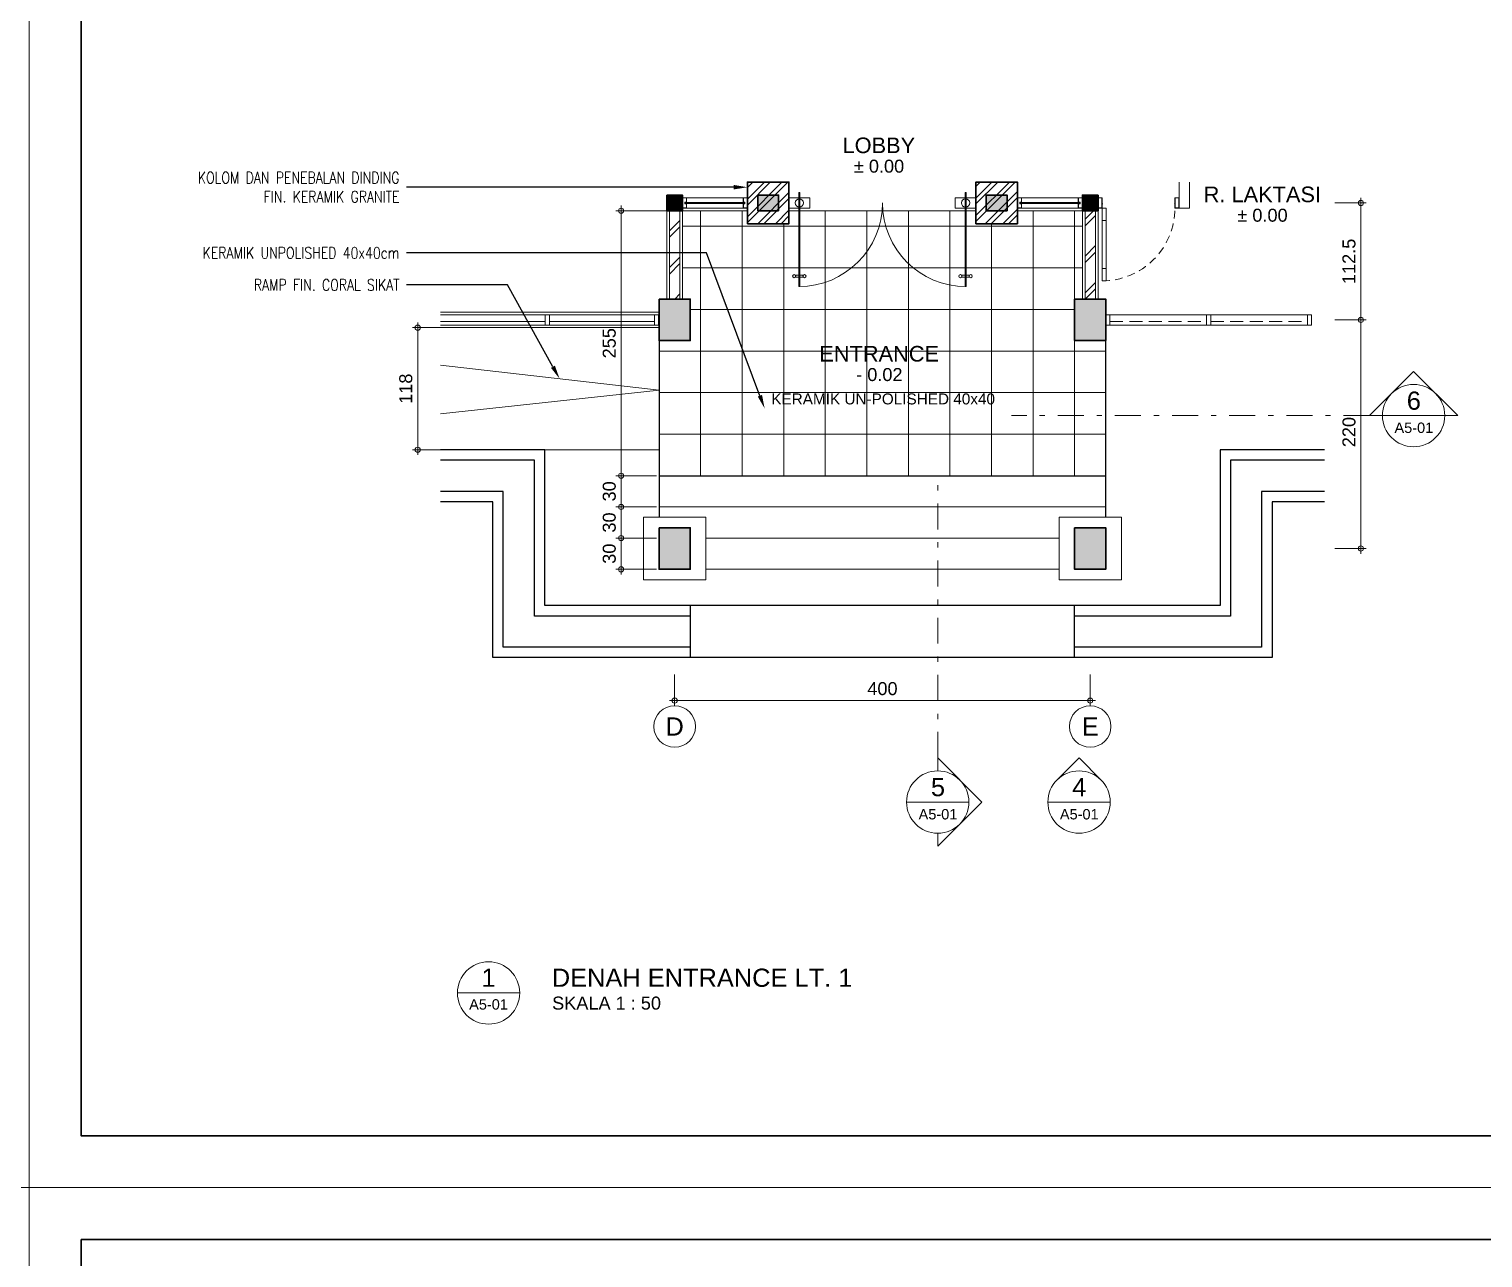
# Model space of a CAD drawing. Header units: millimetres. Extents: x -11 to 1625, y -267 to 180.
# Drawn here: x 1079.21 to 1107.2, y 116.65 to 140.3 of the extents above; entities that cross this region are included whole.
import ezdxf
from ezdxf import colors
from ezdxf.entities.mleader import LeaderData, LeaderLine
from ezdxf.enums import TextEntityAlignment as Align
from ezdxf.math import Vec2, Vec3

# ---------------------------------------------------------------- set-up
doc = ezdxf.new("R2010")
doc.units = ezdxf.units.MM
doc.linetypes.add('DASHDOT', pattern=[1, 0.5, -0.25, 0, -0.25])
doc.linetypes.add('HIDDEN', pattern=[0.375, 0.25, -0.125])
for name, color, linetype, lineweight in [('ars', 11, 'Continuous', 5), ('blk', 1, 'Continuous', 30), ('dinding', 5, 'Continuous', 15), ('GRS KOP', 1, 'Continuous', 35), ('KOLOM', 1, 'Continuous', 30), ('kop', 7, 'Continuous', 20), ('kus', 63, 'Continuous', 15), ('KUSEN', 30, 'Continuous', 15), ('lan', 7, 'Continuous', 15), ('not', 7, 'Continuous', 20), ('PARTISI', 190, 'Continuous', 9), ('sol kol', 8, 'Continuous', 0), ('TEXT KETERANGAN', 7, 'Continuous', 9), ('u', 6, 'Continuous', 20)]:
    doc.layers.add(name, color=color, linetype=linetype, lineweight=lineweight)
doc.styles.add('ATTR', font='romans.shx', dxfattribs={"width": 0.8, "height": 1.735066})
doc.styles.add('BARU', font='complex.shx')
doc.styles.add('S', font='SIMPLEX', dxfattribs={"width": 1.1})
doc.styles.get("Standard").update_dxf_attribs({"font": 'ARIALUNI.TTF'})
doc.dimstyles.new('SK 50', dxfattribs={"dimtxt": 0.25, "dimasz": 0.1, "dimexe": 0, "dimexo": 0, "dimgap": 0.1, "dimtad": 1, "dimdec": 0, "dimlfac": 50, "dimzin": 12, "dimdsep": 46, "dimtxsty": 'Standard', "dimblk": 'BULAT', "dimcen": 0.1, "dimclrd": 256, "dimclre": 256, "dimclrt": 256, "dimadec": 0, "dimazin": 3, "dimtfac": 1, "dimtdec": 0, "dimtofl": 0, "dimtmove": 0, "dimatfit": 3, "dimldrblk": 'BULAT', "dimfxl": 0, "dimtolj": 1, "dimtzin": 0, "dimlwd": -1, "dimlwe": -1, "dimarcsym": 0})
pattern_1 = [(45, (1094.64167, 128.1999), (-0.353553, 0.353553), []), (45, (1094.76667, 128.1999), (-0.353553, 0.353553), [])]
pattern_2 = [(45, (901.43464, 3.67385), (-0.1683798, 0.1683798), []), (45, (901.5469, 3.67385), (-0.1683798, 0.1683798), [])]

# ---------------------------------------------------------------- blocks, each defined once
blk = doc.blocks.new('kop')
at = {"layer": 'GRS KOP'}
blk.add_lwpolyline([(1, 54), (83, 54), (83, 1), (1, 1)], close=True, dxfattribs=at)
at = {"layer": 'kop', "color": 7}
for p, q in [((84, 55), (0, 55)), ((0, 55), (0, 0)), ((84, 55), (84, 0)), ((84, 55), (84, 0)), ((0, 0), (84, 0))]:
    blk.add_line(p, q, dxfattribs=at)
at = {"layer": 'kop', "style": 'BARU', "flags": 4}
for p, height in [((73.8, 5.4), 0.35), ((80.303, 5.382), 0.25), ((73.8, 4.9), 0.35), ((80.303, 4.882), 0.25), ((73.8, 4.4), 0.35), ((80.303, 4.382), 0.25)]:
    blk.add_attdef('-', p, '', height=height, dxfattribs=at)
at = {"layer": 'kop', "flags": 4}
for tag, p in [('AR-00', (78.057, 2.648)), ('00', (81.238, 2.647))]:
    blk.add_attdef(tag, text='', height=0.35, dxfattribs=at).set_placement(p, align=Align.MIDDLE)
blk = doc.blocks.new('K1')
at = {"layer": 'KOLOM'}
blk.add_lwpolyline([(0.2, 0.15), (-0.2, 0.15), (-0.2, -0.15), (0.2, -0.15), (0.2, 0.15)], dxfattribs=at)
blk = doc.blocks.new('NOTASI RUANG')
at = {"layer": 'not'}
for height, p in [(0.26, (-0.011, 0.3)), (0.175, (-0.009, -0.017))]:
    blk.add_attdef('RUANG', text='', height=height, dxfattribs=at).set_placement(p, align=Align.MIDDLE_CENTER)
blk = doc.blocks.new('P 70')
at = {"linetype": 'HIDDEN', "ltscale": 0.3}
blk.add_lwpolyline([(-0.74, 0.1, -0.414214), (-0.04, 0.8, -1.303225)], format="xyb", dxfattribs=at)
for points in [[(-0.04, 0.8), (-0.08, 0.8), (-0.08, 0.68), (-0.04, 0.68)], [(-0.04, 0.68), (-0.08, 0.68), (-0.08, 0.22), (-0.04, 0.22)], [(-0.04, 0.1), (-0.08, 0.1), (-0.08, 0.22), (-0.04, 0.22)], [(-0.735, 0.06), (-0.74, 0.06), (-0.74, 0.061), (-0.74, 0.1), (-0.78, 0.1), (-0.78, 0), (-0.74, 0), (-0.74, 0.056), (-0.735, 0.058)], [(-0.742, 0.002), (-0.778, 0.002), (-0.778, 0.098), (-0.742, 0.098)], [(-0.045, 0.06), (-0.04, 0.06), (-0.04, 0.061), (-0.04, 0.1), (0, 0.1), (0, 0), (-0.04, 0), (-0.04, 0.056), (-0.045, 0.058)], [(-0.038, 0.002), (-0.002, 0.002), (-0.002, 0.098), (-0.038, 0.098)]]:
    blk.add_lwpolyline(points, close=True)
blk = doc.blocks.new('KP')
at = {"layer": 'KOLOM'}
blk.add_lwpolyline([(0.075, -0.075), (-0.075, -0.075), (-0.075, 0.075), (0.075, 0.075), (0.075, -0.075)], dxfattribs=at)
blk = doc.blocks.new('BULAT')
for p, q in [((-1, 0), (1, 0)), ((0, -1), (0, 1))]:
    blk.add_line(p, q)
blk.add_circle((0, 0), 0.5)
blk = doc.blocks.new('*D72')
at = {"layer": 'Defpoints', "color": 0, "ltscale": 0.15}
for p in [(1104.352, 134.7), (1104.352, 130.3), (1104.852, 130.3)]:
    blk.add_point(p, dxfattribs=at)
at = {"layer": 'u', "ltscale": 0.15}
for p, q in [((1104.352, 134.7), (1104.852, 134.7)), ((1104.852, 134.6), (1104.852, 130.4)), ((1104.352, 130.3), (1104.852, 130.3))]:
    blk.add_line(p, q, dxfattribs=at)
at = {"layer": 'u', "ltscale": 0.15, "xscale": 0.1, "yscale": 0.1, "zscale": 0.1}
for p, rotation in [((1104.852, 134.7), 90), ((1104.852, 130.3), 270)]:
    blk.add_blockref('BULAT', p, dxfattribs=dict(at, rotation=rotation))
at = {"layer": 'u', "ltscale": 0.15, "insert": (1104.624, 132.54), "char_height": 0.25, "attachment_point": 5, "rotation": 90}
blk.add_mtext('\\A1;220', dxfattribs=at)
blk = doc.blocks.new('*D73')
at = {"layer": 'Defpoints', "color": 0, "ltscale": 0.15}
for p in [(1104.352, 136.95), (1104.352, 134.7), (1104.852, 134.7)]:
    blk.add_point(p, dxfattribs=at)
at = {"layer": 'u', "ltscale": 0.15}
for p, q in [((1104.352, 136.95), (1104.852, 136.95)), ((1104.852, 136.85), (1104.852, 134.8)), ((1104.352, 134.7), (1104.852, 134.7))]:
    blk.add_line(p, q, dxfattribs=at)
at = {"layer": 'u', "ltscale": 0.15, "xscale": 0.1, "yscale": 0.1, "zscale": 0.1}
for p, rotation in [((1104.852, 136.95), 90), ((1104.852, 134.7), 270)]:
    blk.add_blockref('BULAT', p, dxfattribs=dict(at, rotation=rotation))
at = {"layer": 'u', "ltscale": 0.15, "insert": (1104.624, 135.825), "char_height": 0.25, "attachment_point": 5, "rotation": 90}
blk.add_mtext('\\A1;112.5', dxfattribs=at)
blk = doc.blocks.new('NAV')
blk.add_circle((0, -0.4), 0.4)
at = {"style": 'S', "width": 0.75, "flags": 4}
blk.add_attdef('AV', text='', height=0.3, dxfattribs=at).set_placement((0, -0.4), align=Align.MIDDLE)
blk = doc.blocks.new('*D74')
at = {"layer": 'Defpoints', "color": 0, "ltscale": 0.15}
for p in [(1091.642, 127.874), (1099.642, 127.874), (1099.642, 127.374)]:
    blk.add_point(p, dxfattribs=at)
at = {"layer": 'u', "ltscale": 0.15}
for p, q in [((1091.642, 127.874), (1091.642, 127.374)), ((1099.642, 127.874), (1099.642, 127.374)), ((1091.742, 127.374), (1099.542, 127.374))]:
    blk.add_line(p, q, dxfattribs=at)
at = {"layer": 'u', "ltscale": 0.15, "xscale": 0.1, "yscale": 0.1, "zscale": 0.1, "rotation": 180}
blk.add_blockref('BULAT', (1091.642, 127.374), dxfattribs=at)
at = {"layer": 'u', "ltscale": 0.15, "xscale": 0.1, "yscale": 0.1, "zscale": 0.1}
blk.add_blockref('BULAT', (1099.642, 127.374), dxfattribs=at)
at = {"layer": 'u', "ltscale": 0.15, "insert": (1095.642, 127.602), "char_height": 0.25, "attachment_point": 5}
blk.add_mtext('\\A1;400', dxfattribs=at)
blk = doc.blocks.new('Ndtpd')
blk.add_line((0.747, 0), (-0.747, 0))
blk.add_circle((0, 0), 0.747)
at = {"flags": 4}
for tag, height, p in [('NO', 0.5, (0, 0.148)), ('NOLBR', 0.3, (0, -0.398))]:
    blk.add_attdef(tag, text='', height=height, dxfattribs=at).set_placement(p, align=Align.CENTER)
for tag, p, height in [('NDTPD', (1.516, 0.148), 0.5), ('SKALA', (1.523, -0.398), 0.3)]:
    blk.add_attdef(tag, p, '', height=height, dxfattribs=at)
blk = doc.blocks.new('Npkn')
for p, q in [((0, 0.849), (0.849, 0)), ((0, 0.849), (0, 0.6)), ((0.6, 0), (-0.6, 0)), ((0, -0.849), (0.849, 0)), ((0, -0.6), (0, -0.849))]:
    blk.add_line(p, q)
blk.add_circle((0, 0), 0.6)
at = {"color": 5, "style": 'S', "width": 0.75, "flags": 4}
blk.add_attdef('NO', text='', height=0.3, dxfattribs=at).set_placement((0.005, 0.113), align=Align.CENTER)
at = {"style": 'S', "width": 0.75, "flags": 4}
blk.add_attdef('NOLBR', text='', height=0.2, dxfattribs=at).set_placement((0.005, -0.334), align=Align.CENTER)
blk = doc.blocks.new('Ntm')
for p, q in [((-0.424, 0.424), (0, 0.849)), ((0.424, 0.424), (0, 0.849)), ((0.6, 0), (-0.6, 0))]:
    blk.add_line(p, q)
blk.add_circle((0, 0), 0.6)
at = {"color": 5, "style": 'S', "width": 0.75, "flags": 4}
blk.add_attdef('NO', text='', height=0.3, dxfattribs=at).set_placement((0.005, 0.113), align=Align.CENTER)
at = {"style": 'S', "width": 0.75, "flags": 4}
blk.add_attdef('NOLBR', text='', height=0.2, dxfattribs=at).set_placement((0.005, -0.334), align=Align.CENTER)
blk = doc.blocks.new('Npa')
for p, q in [((-0.849, 0), (0, 0.849)), ((0.849, 0), (0, 0.849)), ((0.849, 0), (-0.849, 0))]:
    blk.add_line(p, q)
blk.add_circle((0, 0), 0.6)
at = {"color": 5, "style": 'S', "width": 0.75, "flags": 4}
blk.add_attdef('NO', text='', height=0.3, dxfattribs=at).set_placement((0.005, 0.113), align=Align.CENTER)
at = {"style": 'S', "width": 0.75, "flags": 4}
blk.add_attdef('NOLBR', text='', height=0.2, dxfattribs=at).set_placement((0.005, -0.334), align=Align.CENTER)
blk = doc.blocks.new('*D310')
at = {"layer": 'Defpoints', "color": 0, "ltscale": 0.15}
for p in [(1091.29, 131.7), (1090.611, 131.1), (1091.29, 131.1)]:
    blk.add_point(p, dxfattribs=at)
at = {"layer": 'u', "ltscale": 0.15}
for p, q in [((1091.29, 131.7), (1090.611, 131.7)), ((1090.611, 131.6), (1090.611, 131.2)), ((1091.29, 131.1), (1090.611, 131.1))]:
    blk.add_line(p, q, dxfattribs=at)
at = {"layer": 'u', "ltscale": 0.15, "xscale": 0.1, "yscale": 0.1, "zscale": 0.1}
for p, rotation in [((1090.611, 131.7), 90), ((1090.611, 131.1), 270)]:
    blk.add_blockref('BULAT', p, dxfattribs=dict(at, rotation=rotation))
at = {"layer": 'u', "ltscale": 0.15, "insert": (1090.384, 131.4), "char_height": 0.25, "attachment_point": 5, "rotation": 90}
blk.add_mtext('\\A1;30', dxfattribs=at)
blk = doc.blocks.new('*D311')
at = {"layer": 'Defpoints', "color": 0, "ltscale": 0.15}
for p in [(1091.29, 131.1), (1090.611, 130.5), (1091.29, 130.5)]:
    blk.add_point(p, dxfattribs=at)
at = {"layer": 'u', "ltscale": 0.15}
for p, q in [((1091.29, 131.1), (1090.611, 131.1)), ((1090.611, 131), (1090.611, 130.6)), ((1091.29, 130.5), (1090.611, 130.5))]:
    blk.add_line(p, q, dxfattribs=at)
at = {"layer": 'u', "ltscale": 0.15, "xscale": 0.1, "yscale": 0.1, "zscale": 0.1}
for p, rotation in [((1090.611, 131.1), 90), ((1090.611, 130.5), 270)]:
    blk.add_blockref('BULAT', p, dxfattribs=dict(at, rotation=rotation))
at = {"layer": 'u', "ltscale": 0.15, "insert": (1090.384, 130.8), "char_height": 0.25, "attachment_point": 5, "rotation": 90}
blk.add_mtext('\\A1;30', dxfattribs=at)
blk = doc.blocks.new('*D312')
at = {"layer": 'Defpoints', "color": 0, "ltscale": 0.15}
for p in [(1091.29, 130.5), (1090.611, 129.9), (1091.29, 129.9)]:
    blk.add_point(p, dxfattribs=at)
at = {"layer": 'u', "ltscale": 0.15}
for p, q in [((1091.29, 130.5), (1090.611, 130.5)), ((1090.611, 130.4), (1090.611, 130)), ((1091.29, 129.9), (1090.611, 129.9))]:
    blk.add_line(p, q, dxfattribs=at)
at = {"layer": 'u', "ltscale": 0.15, "xscale": 0.1, "yscale": 0.1, "zscale": 0.1}
for p, rotation in [((1090.611, 130.5), 90), ((1090.611, 129.9), 270)]:
    blk.add_blockref('BULAT', p, dxfattribs=dict(at, rotation=rotation))
at = {"layer": 'u', "ltscale": 0.15, "insert": (1090.384, 130.2), "char_height": 0.25, "attachment_point": 5, "rotation": 90}
blk.add_mtext('\\A1;30', dxfattribs=at)
blk = doc.blocks.new('*D313')
at = {"layer": 'Defpoints', "color": 0, "ltscale": 0.15}
for p in [(1090.611, 136.8), (1091.492, 136.8), (1091.29, 131.7)]:
    blk.add_point(p, dxfattribs=at)
at = {"layer": 'u', "ltscale": 0.15}
for p, q in [((1091.492, 136.8), (1090.611, 136.8)), ((1090.611, 131.8), (1090.611, 136.7)), ((1091.29, 131.7), (1090.611, 131.7))]:
    blk.add_line(p, q, dxfattribs=at)
at = {"layer": 'u', "ltscale": 0.15, "xscale": 0.1, "yscale": 0.1, "zscale": 0.1}
for p, rotation in [((1090.611, 136.8), 90), ((1090.611, 131.7), 270)]:
    blk.add_blockref('BULAT', p, dxfattribs=dict(at, rotation=rotation))
at = {"layer": 'u', "ltscale": 0.15, "insert": (1090.384, 134.25), "char_height": 0.25, "attachment_point": 5, "rotation": 90}
blk.add_mtext('\\A1;255', dxfattribs=at)
blk = doc.blocks.new('*D314')
at = {"layer": 'Defpoints', "color": 0, "ltscale": 0.15}
for p in [(1087.132, 134.55), (1086.695, 132.2), (1087.132, 132.2)]:
    blk.add_point(p, dxfattribs=at)
at = {"layer": 'u', "ltscale": 0.15}
for p, q in [((1087.132, 134.55), (1086.695, 134.55)), ((1086.695, 134.45), (1086.695, 132.3)), ((1087.132, 132.2), (1086.695, 132.2))]:
    blk.add_line(p, q, dxfattribs=at)
at = {"layer": 'u', "ltscale": 0.15, "xscale": 0.1, "yscale": 0.1, "zscale": 0.1}
for p, rotation in [((1086.695, 134.55), 90), ((1086.695, 132.2), 270)]:
    blk.add_blockref('BULAT', p, dxfattribs=dict(at, rotation=rotation))
at = {"layer": 'u', "ltscale": 0.15, "insert": (1086.467, 133.375), "char_height": 0.25, "attachment_point": 5, "rotation": 90}
blk.add_mtext('\\A1;118', dxfattribs=at)

msp = doc.modelspace()

# ---------------------------------------------------------------- hatches: boundary and pattern name
at = {"layer": 'ars'}
h = msp.add_hatch(dxfattribs=at)
h.set_pattern_fill('ANSI32,_O', color=256, scale=0.025)
h.set_pattern_definition(pattern_2)
h.paths.add_polyline_path([(1093.0416652, 137.34989), (1093.0416652, 136.54989), (1093.8416652, 136.54989), (1093.8416652, 137.34989)])
h = msp.add_hatch(dxfattribs=at)
h.set_pattern_fill('ANSI32,_O', color=256, scale=0.025)
h.set_pattern_definition(pattern_2)
h.paths.add_polyline_path([(1097.4416652, 137.34989), (1097.4416652, 136.54989), (1098.2416652, 136.54989), (1098.2416652, 137.34989)])
h = msp.add_hatch(dxfattribs=at)
h.set_pattern_fill('_USER', color=256, scale=0.8, style=0, double=1, pattern_type=0)
h.set_pattern_definition([(0, (1091.3417, 131.6999), (0, 0.8), []), (90, (1091.3417, 131.6999), (-0.8, 5e-17), [])])
h.paths.add_polyline_path([(1091.3416652, 131.69989), (1099.9416652, 131.69989), (1099.9416652, 134.29989), (1099.3416652, 134.29989), (1099.3416652, 135.09989), (1099.4916652, 135.09989), (1099.4916652, 136.79989), (1098.2416652, 136.79989), (1098.2416652, 136.54989), (1097.4416652, 136.54989), (1097.4416652, 136.79989), (1093.8416652, 136.79989), (1093.8416652, 136.54989), (1093.0416652, 136.54989), (1093.0416652, 136.79989), (1091.7956652, 136.79989), (1091.7956652, 135.09989), (1091.9416652, 135.09989), (1091.9416652, 134.29989), (1091.3416652, 134.29989)])
h = msp.add_hatch(dxfattribs=at)
h.set_pattern_fill('TEMBOK', color=256, scale=0.5)
h.set_pattern_definition(pattern_1)
h.paths.add_polyline_path([(1091.5416652, 136.79989), (1091.5416652, 135.09989), (1091.7416652, 135.09989), (1091.7416652, 136.79989)])
h = msp.add_hatch(dxfattribs=at)
h.set_pattern_fill('TEMBOK', color=256, scale=0.5)
h.set_pattern_definition(pattern_1)
h.paths.add_polyline_path([(1099.7416652, 136.79989), (1099.7416652, 135.09989), (1099.5416652, 135.09989), (1099.5416652, 136.79989)])
at = {"layer": 'sol kol'}
for points in [[(1091.4916652, 137.09989), (1091.7916652, 137.09989), (1091.7916652, 136.79989), (1091.4916652, 136.79989)], [(1099.7916652, 137.09989), (1099.4916652, 137.09989), (1099.4916652, 136.79989), (1099.7916652, 136.79989)], [(1091.3416652, 135.09989), (1091.3416652, 134.29989), (1091.9416652, 134.29989), (1091.9416652, 135.09989)], [(1099.3416652, 135.09989), (1099.3416652, 134.29989), (1099.9416652, 134.29989), (1099.9416652, 135.09989)], [(1091.3416652, 130.69989), (1091.3416652, 129.89989), (1091.9416652, 129.89989), (1091.9416652, 130.69989)], [(1099.3416652, 130.69989), (1099.3416652, 129.89989), (1099.9416652, 129.89989), (1099.9416652, 130.69989)]]:
    msp.add_hatch(color=256, dxfattribs=at).paths.add_polyline_path(points)
h = msp.add_hatch(color=256, dxfattribs=at)
h.dxf.hatch_style = 1
h.paths.add_polyline_path([(1093.2416652, 136.79989), (1093.6416652, 136.79989), (1093.6416652, 137.09989), (1093.2416652, 137.09989)])
h = msp.add_hatch(color=256, dxfattribs=at)
h.dxf.hatch_style = 1
h.paths.add_polyline_path([(1097.6416652, 136.79989), (1098.0416652, 136.79989), (1098.0416652, 137.09989), (1097.6416652, 137.09989)])

# ---------------------------------------------------------------- linework, layer by layer
for p, q in [((1091.3416652, 134.29989), (1091.3416652, 130.89989)), ((1099.9416652, 130.89989), (1099.9416652, 134.29989)), ((1089.1416652, 132.19989), (1087.1316652, 132.19989)), ((1089.1416652, 129.19989), (1089.1416652, 132.19989)), ((1104.1516652, 132.19989), (1102.1416652, 132.19989)), ((1102.1416652, 132.19989), (1102.1416652, 129.19989)), ((1104.1516652, 131.99989), (1102.3416652, 131.99989)), ((1102.3416652, 131.99989), (1102.3416652, 128.99989)), ((1091.3416652, 131.69989), (1099.9416652, 131.69989)), ((1104.1516652, 131.39989), (1102.9416652, 131.39989)), ((1102.9416652, 131.39989), (1102.9416652, 128.39989)), ((1088.1416652, 131.19989), (1087.1316652, 131.19989)), ((1088.1416652, 128.19989), (1088.1416652, 131.19989)), ((1104.1516652, 131.19989), (1103.1416652, 131.19989)), ((1103.1416652, 131.19989), (1103.1416652, 128.19989)), ((1102.1416652, 129.19989), (1089.1416652, 129.19989)), ((1091.9416652, 129.19989), (1091.9416652, 128.19989)), ((1099.3416652, 128.19989), (1099.3416652, 129.19989)), ((1102.3416652, 128.99989), (1099.3416652, 128.99989)), ((1103.1416652, 128.19989), (1088.1416652, 128.19989)), ((1102.9416652, 128.39989), (1099.3416652, 128.39989))]:
    msp.add_line(p, q)
for points in [[(1091.9416652, 128.99989), (1088.9416652, 128.99989), (1088.9416652, 131.99989), (1087.1316652, 131.99989)], [(1091.9416652, 128.39989), (1088.3416652, 128.39989), (1088.3416652, 131.39989), (1087.1316652, 131.39989)]]:
    msp.add_lwpolyline(points)
at = {"layer": 'ars'}
for points in [[(1091.5416652, 136.79989), (1091.5416652, 135.09989), (1091.7416652, 135.09989), (1091.7416652, 136.79989)], [(1099.7416652, 136.79989), (1099.7416652, 135.09989), (1099.5416652, 135.09989), (1099.5416652, 136.79989)]]:
    msp.add_lwpolyline(points, close=True, dxfattribs=at)
at = {"layer": 'blk'}
for points in [[(1093.6416652, 136.79989), (1093.6416652, 137.09989), (1093.2416652, 137.09989), (1093.2416652, 136.79989)], [(1098.0416652, 136.79989), (1098.0416652, 137.09989), (1097.6416652, 137.09989), (1097.6416652, 136.79989)]]:
    msp.add_lwpolyline(points, close=True, dxfattribs=at)
at = {"layer": 'dinding'}
for points in [[(1091.4916652, 136.79989), (1091.4916652, 135.09989), (1091.7916652, 135.09989), (1091.7916652, 136.79989)], [(1099.7916652, 136.79989), (1099.7916652, 135.09989), (1099.4916652, 135.09989), (1099.4916652, 136.79989)]]:
    msp.add_lwpolyline(points, close=True, dxfattribs=at)
at = {"layer": 'KOLOM'}
for points in [[(1093.0416652, 136.54989), (1093.8416652, 136.54989), (1093.8416652, 137.34989), (1093.0416652, 137.34989)], [(1098.2416652, 136.54989), (1097.4416652, 136.54989), (1097.4416652, 137.34989), (1098.2416652, 137.34989)]]:
    msp.add_lwpolyline(points, close=True, dxfattribs=at)
at = {"layer": 'kus'}
for p, q in [((1087.1316652, 134.79989), (1089.1516652, 134.79989)), ((1087.1316652, 134.66989), (1089.1516652, 134.66989)), ((1089.2316652, 134.79989), (1091.2516652, 134.79989)), ((1089.2316652, 134.66989), (1091.2516652, 134.66989)), ((1100.0216652, 134.79989), (1101.8816652, 134.79989)), ((1101.9616652, 134.79989), (1103.8216652, 134.79989)), ((1087.1316652, 134.59989), (1089.1516652, 134.59989)), ((1089.2316652, 134.59989), (1091.2516652, 134.59989)), ((1100.0216652, 134.59989), (1101.8816652, 134.59989)), ((1101.9616652, 134.59989), (1103.8216652, 134.59989))]:
    msp.add_line(p, q, dxfattribs=at)
at = {"layer": 'kus', "linetype": 'HIDDEN'}
for p, q in [((1100.0216652, 134.66989), (1101.8816652, 134.66989)), ((1101.9616652, 134.66989), (1103.8216652, 134.66989))]:
    msp.add_line(p, q, dxfattribs=at)
at = {"layer": 'kus'}
for points in [[(1089.1516652, 134.59989), (1089.2316652, 134.59989), (1089.2316652, 134.79989), (1089.1516652, 134.79989)], [(1091.2516652, 134.59989), (1091.3316652, 134.59989), (1091.3316652, 134.79989), (1091.2516652, 134.79989)], [(1099.9416652, 134.59989), (1100.0216652, 134.59989), (1100.0216652, 134.79989), (1099.9416652, 134.79989)], [(1101.8816652, 134.59989), (1101.9616652, 134.59989), (1101.9616652, 134.79989), (1101.8816652, 134.79989)], [(1103.8216652, 134.59989), (1103.9016652, 134.59989), (1103.9016652, 134.79989), (1103.8216652, 134.79989)]]:
    msp.add_lwpolyline(points, close=True, dxfattribs=at)
at = {"layer": 'KUSEN'}
for p, q in [((1092.9616652, 137.04989), (1091.8716652, 137.04989)), ((1091.8716652, 137.04989), (1091.8716652, 136.84989)), ((1093.8416652, 136.84989), (1093.8416652, 137.04989)), ((1097.4416652, 136.84989), (1097.4416652, 137.04989)), ((1098.3216652, 137.04989), (1099.4116652, 137.04989)), ((1099.4116652, 137.04989), (1099.4116652, 136.84989)), ((1091.8716652, 136.84989), (1092.9616652, 136.84989)), ((1099.4116652, 136.84989), (1098.3216652, 136.84989))]:
    msp.add_line(p, q, dxfattribs=at)
for points in [[(1094.0516652, 135.33989), (1094.0316652, 135.33989), (1094.0316652, 137.14989), (1094.0516652, 137.14989)], [(1097.2316652, 135.33989), (1097.2516652, 135.33989), (1097.2516652, 137.14989), (1097.2316652, 137.14989)], [(1091.8676652, 137.04589), (1091.7956652, 137.04589), (1091.7956652, 136.85389), (1091.8676652, 136.85389), (1091.8676652, 136.93489), (1091.8376652, 136.93489), (1091.8376652, 136.96489), (1091.8676652, 136.96489)], [(1091.8416652, 136.95989), (1091.8416652, 136.93989), (1092.9916652, 136.93989), (1092.9916652, 136.95989)], [(1092.9656652, 137.04589), (1093.0376652, 137.04589), (1093.0376652, 136.85389), (1092.9656652, 136.85389), (1092.9656652, 136.93489), (1092.9956652, 136.93489), (1092.9956652, 136.96489), (1092.9656652, 136.96489)], [(1098.3176652, 137.04589), (1098.2456652, 137.04589), (1098.2456652, 136.85389), (1098.3176652, 136.85389), (1098.3176652, 136.93489), (1098.2876652, 136.93489), (1098.2876652, 136.96489), (1098.3176652, 136.96489)], [(1099.4416652, 136.95989), (1099.4416652, 136.93989), (1098.2916652, 136.93989), (1098.2916652, 136.95989)], [(1099.4156652, 137.04589), (1099.4876652, 137.04589), (1099.4876652, 136.85389), (1099.4156652, 136.85389), (1099.4156652, 136.93489), (1099.4456652, 136.93489), (1099.4456652, 136.96489), (1099.4156652, 136.96489)]]:
    msp.add_lwpolyline(points, close=True, dxfattribs=at)
for points in [[(1091.7916652, 136.92989), (1091.7916652, 136.84989), (1091.8716652, 136.84989), (1091.8716652, 136.93889), (1091.8687605, 136.93889), (1091.8687605, 136.94389), (1091.865266, 136.94389), (1091.8617484, 136.93889), (1091.8416652, 136.93889), (1091.8416652, 136.96089), (1091.8617484, 136.96089), (1091.865266, 136.95589), (1091.8687605, 136.95589), (1091.8687605, 136.96089), (1091.8716652, 136.96089), (1091.8716652, 137.04989), (1091.7916652, 137.04989), (1091.7916652, 136.9369021), (1091.7916652, 136.9333845), (1091.7916652, 136.92989), (1091.7916652, 136.92989)], [(1093.0416652, 136.92989), (1093.0416652, 136.84989), (1092.9616652, 136.84989), (1092.9616652, 136.93889), (1092.9645698, 136.93889), (1092.9645698, 136.94389), (1092.9680643, 136.94389), (1092.9715819, 136.93889), (1092.9916652, 136.93889), (1092.9916652, 136.96089), (1092.9715819, 136.96089), (1092.9680643, 136.95589), (1092.9645698, 136.95589), (1092.9645698, 136.96089), (1092.9616652, 136.96089), (1092.9616652, 137.04989), (1093.0416652, 137.04989), (1093.0416652, 136.9369021), (1093.0416652, 136.9333845), (1093.0416652, 136.92989), (1093.0416652, 136.92989)], [(1093.8416652, 137.04989), (1093.8416652, 136.84989), (1094.2416652, 136.84989), (1094.2416652, 137.04989), (1093.8416652, 137.04989)], [(1097.4416652, 137.04989), (1097.4416652, 136.84989), (1097.0416652, 136.84989), (1097.0416652, 137.04989), (1097.4416652, 137.04989)], [(1098.2416652, 136.92989), (1098.2416652, 136.84989), (1098.3216652, 136.84989), (1098.3216652, 136.93889), (1098.3187605, 136.93889), (1098.3187605, 136.94389), (1098.315266, 136.94389), (1098.3117484, 136.93889), (1098.2916652, 136.93889), (1098.2916652, 136.96089), (1098.3117484, 136.96089), (1098.315266, 136.95589), (1098.3187605, 136.95589), (1098.3187605, 136.96089), (1098.3216652, 136.96089), (1098.3216652, 137.04989), (1098.2416652, 137.04989), (1098.2416652, 136.9369021), (1098.2416652, 136.9333845), (1098.2416652, 136.92989), (1098.2416652, 136.92989)], [(1099.4916652, 136.92989), (1099.4916652, 136.84989), (1099.4116652, 136.84989), (1099.4116652, 136.93889), (1099.4145698, 136.93889), (1099.4145698, 136.94389), (1099.4180643, 136.94389), (1099.4215819, 136.93889), (1099.4416652, 136.93889), (1099.4416652, 136.96089), (1099.4215819, 136.96089), (1099.4180643, 136.95589), (1099.4145698, 136.95589), (1099.4145698, 136.96089), (1099.4116652, 136.96089), (1099.4116652, 137.04989), (1099.4916652, 137.04989), (1099.4916652, 136.9369021), (1099.4916652, 136.9333845), (1099.4916652, 136.92989), (1099.4916652, 136.92989)], [(1093.9640258, 135.55989), (1094.0316652, 135.55989), (1094.0316652, 135.51989), (1093.9640258, 135.51989)], [(1094.1193045, 135.55989), (1094.0516652, 135.55989), (1094.0516652, 135.51989), (1094.1193045, 135.51989)], [(1097.1640258, 135.55989), (1097.2316652, 135.55989), (1097.2316652, 135.51989), (1097.1640258, 135.51989)], [(1097.3193045, 135.55989), (1097.2516652, 135.55989), (1097.2516652, 135.51989), (1097.3193045, 135.51989)]]:
    msp.add_lwpolyline(points, dxfattribs=at)
for centre, radius in [((1094.0416652, 136.94989), 0.08), ((1097.2416652, 136.94989), 0.08), ((1093.9416652, 135.53989), 0.03), ((1094.1416652, 135.53989), 0.03), ((1097.1416652, 135.53989), 0.03), ((1097.3416652, 135.53989), 0.03)]:
    msp.add_circle(centre, radius, dxfattribs=at)
for centre, start, end in [((1094.0316652, 136.94989), 270, 0), ((1097.2516652, 136.94989), 180, 270)]:
    msp.add_arc(centre, 1.61, start, end, dxfattribs=at)
at = {"layer": 'lan'}
for p, q in [((1091.7916652, 136.79989), (1093.0416652, 136.79989)), ((1097.4416652, 136.79989), (1093.8416652, 136.79989)), ((1099.4916652, 136.79989), (1098.2416652, 136.79989)), ((1087.1316652, 132.19989), (1091.3416652, 132.19989)), ((1091.3416652, 131.09989), (1099.9416652, 131.09989)), ((1099.0416652, 130.49989), (1092.2416652, 130.49989)), ((1092.2416652, 129.89989), (1099.0416652, 129.89989))]:
    msp.add_line(p, q, dxfattribs=at)
for points in [[(1091.3416652, 131.69989), (1099.9416652, 131.69989), (1099.9416652, 134.29989), (1099.3416652, 134.29989), (1099.3416652, 135.09989), (1099.4916652, 135.09989), (1099.4916652, 136.79989), (1098.2416652, 136.79989), (1098.2416652, 136.54989), (1097.4416652, 136.54989), (1097.4416652, 136.79989), (1093.8416652, 136.79989), (1093.8416652, 136.54989), (1093.0416652, 136.54989), (1093.0416652, 136.79989), (1091.7956652, 136.79989), (1091.7956652, 135.09989), (1091.9416652, 135.09989), (1091.9416652, 134.29989), (1091.3416652, 134.29989), (1091.3416652, 131.69989)], [(1087.1316652, 134.54989), (1091.3416652, 134.54989), (1091.3416652, 134.84989), (1087.1316652, 134.84989)], [(1087.1316652, 133.8255962), (1091.3416652, 133.34989), (1087.1316652, 132.8940049)]]:
    msp.add_lwpolyline(points, dxfattribs=at)
for points in [[(1091.0416652, 129.69989), (1092.2416652, 129.69989), (1092.2416652, 130.89989), (1091.0416652, 130.89989)], [(1099.0416652, 129.69989), (1100.2416652, 129.69989), (1100.2416652, 130.89989), (1099.0416652, 130.89989)]]:
    msp.add_lwpolyline(points, close=True, dxfattribs=at)
at = {"layer": 'not', "linetype": 'DASHDOT'}
for p, q in [((1105.0184104, 132.8577903), (1098.1257054, 132.8577903)), ((1096.7062017, 126.2688135), (1096.7062017, 131.651268))]:
    msp.add_line(p, q, dxfattribs=at)
at = {"layer": 'PARTISI'}
msp.add_lwpolyline([(1101.3516652, 137.34989), (1101.3516652, 136.84989), (1101.5516652, 136.84989), (1101.5516652, 137.34989)], dxfattribs=at)

# ---------------------------------------------------------------- block references
ref = msp.add_blockref('NOTASI RUANG', (1095.5869726, 137.6796437), dxfattribs=dict(xscale=1.264792453639075, yscale=1.264792453639075, zscale=1.264792453639075))
ref.add_attrib('RUANG', '%%P 0.00', dxfattribs={"layer": 'not', "height": 0.25}).set_placement((1095.5760085, 137.6578137), align=Align.MIDDLE_CENTER)
ref.add_attrib('RUANG', 'LOBBY', dxfattribs={"layer": 'not', "height": 0.3}).set_placement((1095.572841, 138.0588126), align=Align.MIDDLE_CENTER)
ref = msp.add_blockref('NOTASI RUANG', (1102.9692981, 136.735604), dxfattribs=dict(xscale=1.264792453639075, yscale=1.264792453639075, zscale=1.264792453639075))
ref.add_attrib('RUANG', '%%P 0.00', dxfattribs={"layer": 'not', "height": 0.25}).set_placement((1102.958334, 136.7137739), align=Align.MIDDLE_CENTER)
ref.add_attrib('RUANG', 'R. LAKTASI', dxfattribs={"layer": 'not', "height": 0.3}).set_placement((1102.9551664, 137.1147728), align=Align.MIDDLE_CENTER)
ref = msp.add_blockref('NOTASI RUANG', (1095.5933061, 133.6691812), dxfattribs=dict(xscale=1.264792453639075, yscale=1.264792453639075, zscale=1.264792453639075))
ref.add_attrib('RUANG', '- 0.02', dxfattribs={"layer": 'not', "height": 0.25}).set_placement((1095.582342, 133.6473511), align=Align.MIDDLE_CENTER)
ref.add_attrib('RUANG', 'ENTRANCE', dxfattribs={"layer": 'not', "height": 0.3}).set_placement((1095.5791745, 134.04835), align=Align.MIDDLE_CENTER)
ref = msp.add_blockref('NOTASI RUANG', (1095.6748138, 132.6453577), dxfattribs=dict(xscale=1.778674562963144, yscale=1.778674562963144, zscale=1.778674562963144))
ref.add_attrib('RUANG', 'KERAMIK UN-POLISHED 40x40', dxfattribs={"layer": 'not', "height": 0.210944637}).set_placement((1095.6549405, 133.178582), align=Align.MIDDLE_CENTER)
at = {"layer": 'KOLOM', "yscale": 2, "zscale": 2}
for name, p, xscale, rotation in [('KP', (1091.6416652, 136.94989), 2, 180), ('KP', (1099.6416652, 136.94989), -2, 180), ('K1', (1091.6416652, 134.69989), 2, 90), ('K1', (1099.6416652, 134.69989), 2, 90), ('K1', (1091.6416652, 130.29989), 2, 90), ('K1', (1099.6416652, 130.29989), 2, 90)]:
    msp.add_blockref(name, p, dxfattribs=dict(at, xscale=xscale, rotation=rotation))
at = {"layer": 'kop'}
for p in [(995.214162, 118), (1079.214162, 117.9999999), (995.214162, 63), (1079.214162, 62.9999999)]:
    msp.add_blockref('kop', p, dxfattribs=at)
at = {"layer": 'KUSEN', "xscale": 2, "yscale": 2, "zscale": 2, "rotation": 180}
msp.add_blockref('P 70', (1099.7916652, 137.04989), dxfattribs=at)
at = {"layer": 'not'}
ref = msp.add_blockref('Npa', (1105.8669385, 132.8577903), dxfattribs=at)
ref.add_attrib('NO', '6', dxfattribs={"layer": '0', "height": 0.35, "flags": 4}).set_placement((1105.8717041, 132.970693), align=Align.CENTER)
ref.add_attrib('NOLBR', 'A5-01', dxfattribs={"layer": '0', "height": 0.2, "flags": 4}).set_placement((1105.8717041, 132.5235526), align=Align.CENTER)
ref = msp.add_blockref('NAV', (1091.6416652, 127.2743893), dxfattribs=at)
ref.add_attrib('AV', 'D', dxfattribs={"layer": '0', "height": 0.35, "flags": 4}).set_placement((1091.6416652, 126.8743893), align=Align.MIDDLE)
ref = msp.add_blockref('NAV', (1099.6416652, 127.2743893), dxfattribs=at)
ref.add_attrib('AV', 'E', dxfattribs={"layer": '0', "height": 0.35, "flags": 4}).set_placement((1099.6416652, 126.8743893), align=Align.MIDDLE)
ref = msp.add_blockref('Npkn', (1096.7062017, 125.4202854), dxfattribs=at)
ref.add_attrib('NO', '5', dxfattribs={"layer": '0', "height": 0.35, "flags": 4}).set_placement((1096.7109673, 125.533188), align=Align.CENTER)
ref.add_attrib('NOLBR', 'A5-01', dxfattribs={"layer": '0', "height": 0.2, "flags": 4}).set_placement((1096.7109673, 125.0860476), align=Align.CENTER)
ref = msp.add_blockref('Ntm', (1099.4260793, 125.4202854), dxfattribs=at)
ref.add_attrib('NO', '4', dxfattribs={"layer": '0', "height": 0.35, "flags": 4}).set_placement((1099.4308449, 125.533188), align=Align.CENTER)
ref.add_attrib('NOLBR', 'A5-01', dxfattribs={"layer": '0', "height": 0.2, "flags": 4}).set_placement((1099.4308449, 125.0860476), align=Align.CENTER)
ref = msp.add_blockref('Ndtpd', (1088.0589804, 121.7464303), dxfattribs=dict(at, xscale=0.803212851405533, yscale=0.803212851405533, zscale=0.803212851405533))
ref.add_attrib('NO', '1', dxfattribs={"layer": '0', "height": 0.35, "flags": 4}).set_placement((1088.0586532, 121.8649561), align=Align.CENTER)
ref.add_attrib('NDTPD', 'DENAH ENTRANCE LT. 1', (1089.276665, 121.8649561), dxfattribs={"layer": '0', "height": 0.35, "flags": 4})
ref.add_attrib('NOLBR', 'A5-01', dxfattribs={"layer": '0', "height": 0.2, "flags": 4}).set_placement((1088.0586532, 121.4264604), align=Align.CENTER)
ref.add_attrib('SKALA', 'SKALA 1 : 50', (1089.2824651, 121.4264604), dxfattribs={"layer": '0', "height": 0.25, "flags": 4})

# ---------------------------------------------------------------- dimensions: what is measured, and where the dimension line sits
at = {"layer": 'u', "ltscale": 0.15}
for base, p1, p2, angle, picture, middle in [((1090.6112583, 136.79989), (1091.2903786, 131.69989), (1091.4916652, 136.79989), 270, '*D313', (1090.3835298, 134.24989)), ((1086.6950906919, 132.1998900197), (1087.1316651528, 134.5498900197), (1087.1316651528, 132.1998900197), 90, '*D314', (1086.4673621789, 133.3748900197)), ((1090.6112583, 131.09989), (1091.2903786, 131.69989), (1091.2903786, 131.09989), 90, '*D310', (1090.3835298, 131.39989)), ((1090.6112583, 130.49989), (1091.2903786, 131.09989), (1091.2903786, 130.49989), 90, '*D311', (1090.3835298, 130.79989)), ((1090.6112583, 129.89989), (1091.2903786, 130.49989), (1091.2903786, 129.89989), 90, '*D312', (1090.3835298, 130.19989))]:
    dim = msp.add_linear_dim(base=base, p1=p1, p2=p2, angle=angle, dimstyle='SK 50', dxfattribs=at)
    dim.commit()
    dim.dimension.update_dxf_attribs({"geometry": picture, "text_midpoint": middle})
dim = msp.add_linear_dim(base=(1104.8516652, 134.69989), p1=(1104.3516652, 136.94989), p2=(1104.3516652, 134.69989), angle=270, dimstyle='SK 50', override={"dimdec": 1}, dxfattribs=at)
dim.commit()
dim.dimension.update_dxf_attribs({"geometry": '*D73', "text_midpoint": (1104.8516652, 135.82489), "dimtype": 160})
dim = msp.add_linear_dim(base=(1104.8516652, 130.29989), p1=(1104.3516652, 134.69989), p2=(1104.3516652, 130.29989), angle=270, dimstyle='SK 50', dxfattribs=at)
dim.commit()
dim.dimension.update_dxf_attribs({"geometry": '*D72', "text_midpoint": (1104.8516652, 132.53989), "dimtype": 160})
dim = msp.add_linear_dim(base=(1099.6416652, 127.3743893), p1=(1091.6416652, 127.8743893), p2=(1099.6416652, 127.8743893), dimstyle='SK 50', dxfattribs=at)
dim.commit()
dim.dimension.update_dxf_attribs({"geometry": '*D74', "text_midpoint": (1095.6416652, 127.3743893), "dimtype": 160})

# ---------------------------------------------------------------- leaders
at = {"layer": 'TEXT KETERANGAN'}
ml = msp.add_multileader_mtext('Standard', dxfattribs=at)
ml.set_content('{\\C90;KOLOM DAN PENEBALAN DINDING \\PFIN. KERAMIK GRANITE}', color=256, style='ATTR')
ml.set_leader_properties()
ml.build(insert=Vec2(0, 0))
ml.multileader.update_dxf_attribs({"text_left_attachment_type": 2, "text_right_attachment_type": 2, "dogleg_length": 2.367, "arrow_head_size": 0.2637542})
ctx = ml.context
ctx.base_point, ctx.char_height, ctx.arrow_head_size, ctx.landing_gap_size, ctx.plane_origin = Vec3(1081.8337937, 137.2528492), 0.219795203, 0.2637542, 0.1318771, Vec3(1086.4500777, 136.3487149)
ctx.left_attachment, ctx.right_attachment, ctx.text_align_type = 2, 2, 2
notes = []
notes.append((ctx, [(0, (1, 1, 0), (1089.7981991, 137.2528492), (-1, 0), 3.3214934, [(0, [(1093.0416652, 137.2528492)], 0, [])])]))
ctx.mtext.insert, ctx.mtext.alignment, ctx.mtext.flow_direction = Vec3(1086.3448286, 137.5459095), 3, 5
ml = msp.add_multileader_mtext('Standard', dxfattribs=at)
ml.set_content('{\\C90;KERAMIK UNPOLISHED 40x40cm}', color=256, style='ATTR')
ml.set_leader_properties()
ml.build(insert=Vec2(0, 0))
ml.multileader.update_dxf_attribs({"text_left_attachment_type": 2, "text_right_attachment_type": 2, "dogleg_length": 2.367, "arrow_head_size": 0.2637542})
ctx = ml.context
ctx.base_point, ctx.char_height, ctx.arrow_head_size, ctx.landing_gap_size, ctx.plane_origin = Vec3(1081.9845104, 135.9889285), 0.219795203, 0.2637542, 0.1318771, Vec3(1086.4500777, 135.0847942)
ctx.left_attachment, ctx.right_attachment, ctx.text_align_type = 2, 2, 2
notes.append((ctx, [(0, (1, 1, 0), (1092.2535168, 135.9889285), (-1, 0), 5.7768111, [(0, [(1093.3751976, 132.9926692)], 0, [])])]))
ctx.mtext.insert, ctx.mtext.alignment, ctx.mtext.flow_direction = Vec3(1086.3448286, 136.0988261), 3, 5
ml = msp.add_multileader_mtext('Standard', dxfattribs=at)
ml.set_content('{\\C90;RAMP FIN. CORAL SIKAT}', color=256, style='ATTR')
ml.set_leader_properties()
ml.build(insert=Vec2(0, 0))
ml.multileader.update_dxf_attribs({"text_left_attachment_type": 2, "text_right_attachment_type": 2, "dogleg_length": 2.367, "arrow_head_size": 0.2637542})
ctx = ml.context
ctx.base_point, ctx.char_height, ctx.arrow_head_size, ctx.landing_gap_size, ctx.plane_origin = Vec3(1083.0144079, 135.3721988), 0.219795203, 0.2637542, 0.1318771, Vec3(1086.4500777, 134.4680644)
ctx.left_attachment, ctx.right_attachment, ctx.text_align_type = 2, 2, 2
notes.append((ctx, [(0, (1, 1, 0), (1088.4271423, 135.3721988), (-1, 0), 1.9504366, [(0, [(1089.4266892, 133.5662715)], 0, [])])]))
ctx.mtext.insert, ctx.mtext.alignment, ctx.mtext.flow_direction = Vec3(1086.3448286, 135.4820964), 3, 5
for ctx, leaders in notes:
    for number, flags, end, landing, length, lines in leaders:
        leader = LeaderData()
        leader.index, (leader.has_last_leader_line, leader.has_dogleg_vector, leader.attachment_direction) = number, flags
        leader.last_leader_point, leader.dogleg_vector, leader.dogleg_length = Vec3(end), Vec3(landing), length
        for number, points, colour, breaks in lines:
            line = LeaderLine()
            line.index, line.vertices, line.color, line.breaks = number, Vec3.list(points), colors.encode_raw_color(colour), breaks
            leader.lines.append(line)
        ctx.leaders.append(leader)

doc.saveas('drawing.dxf')
